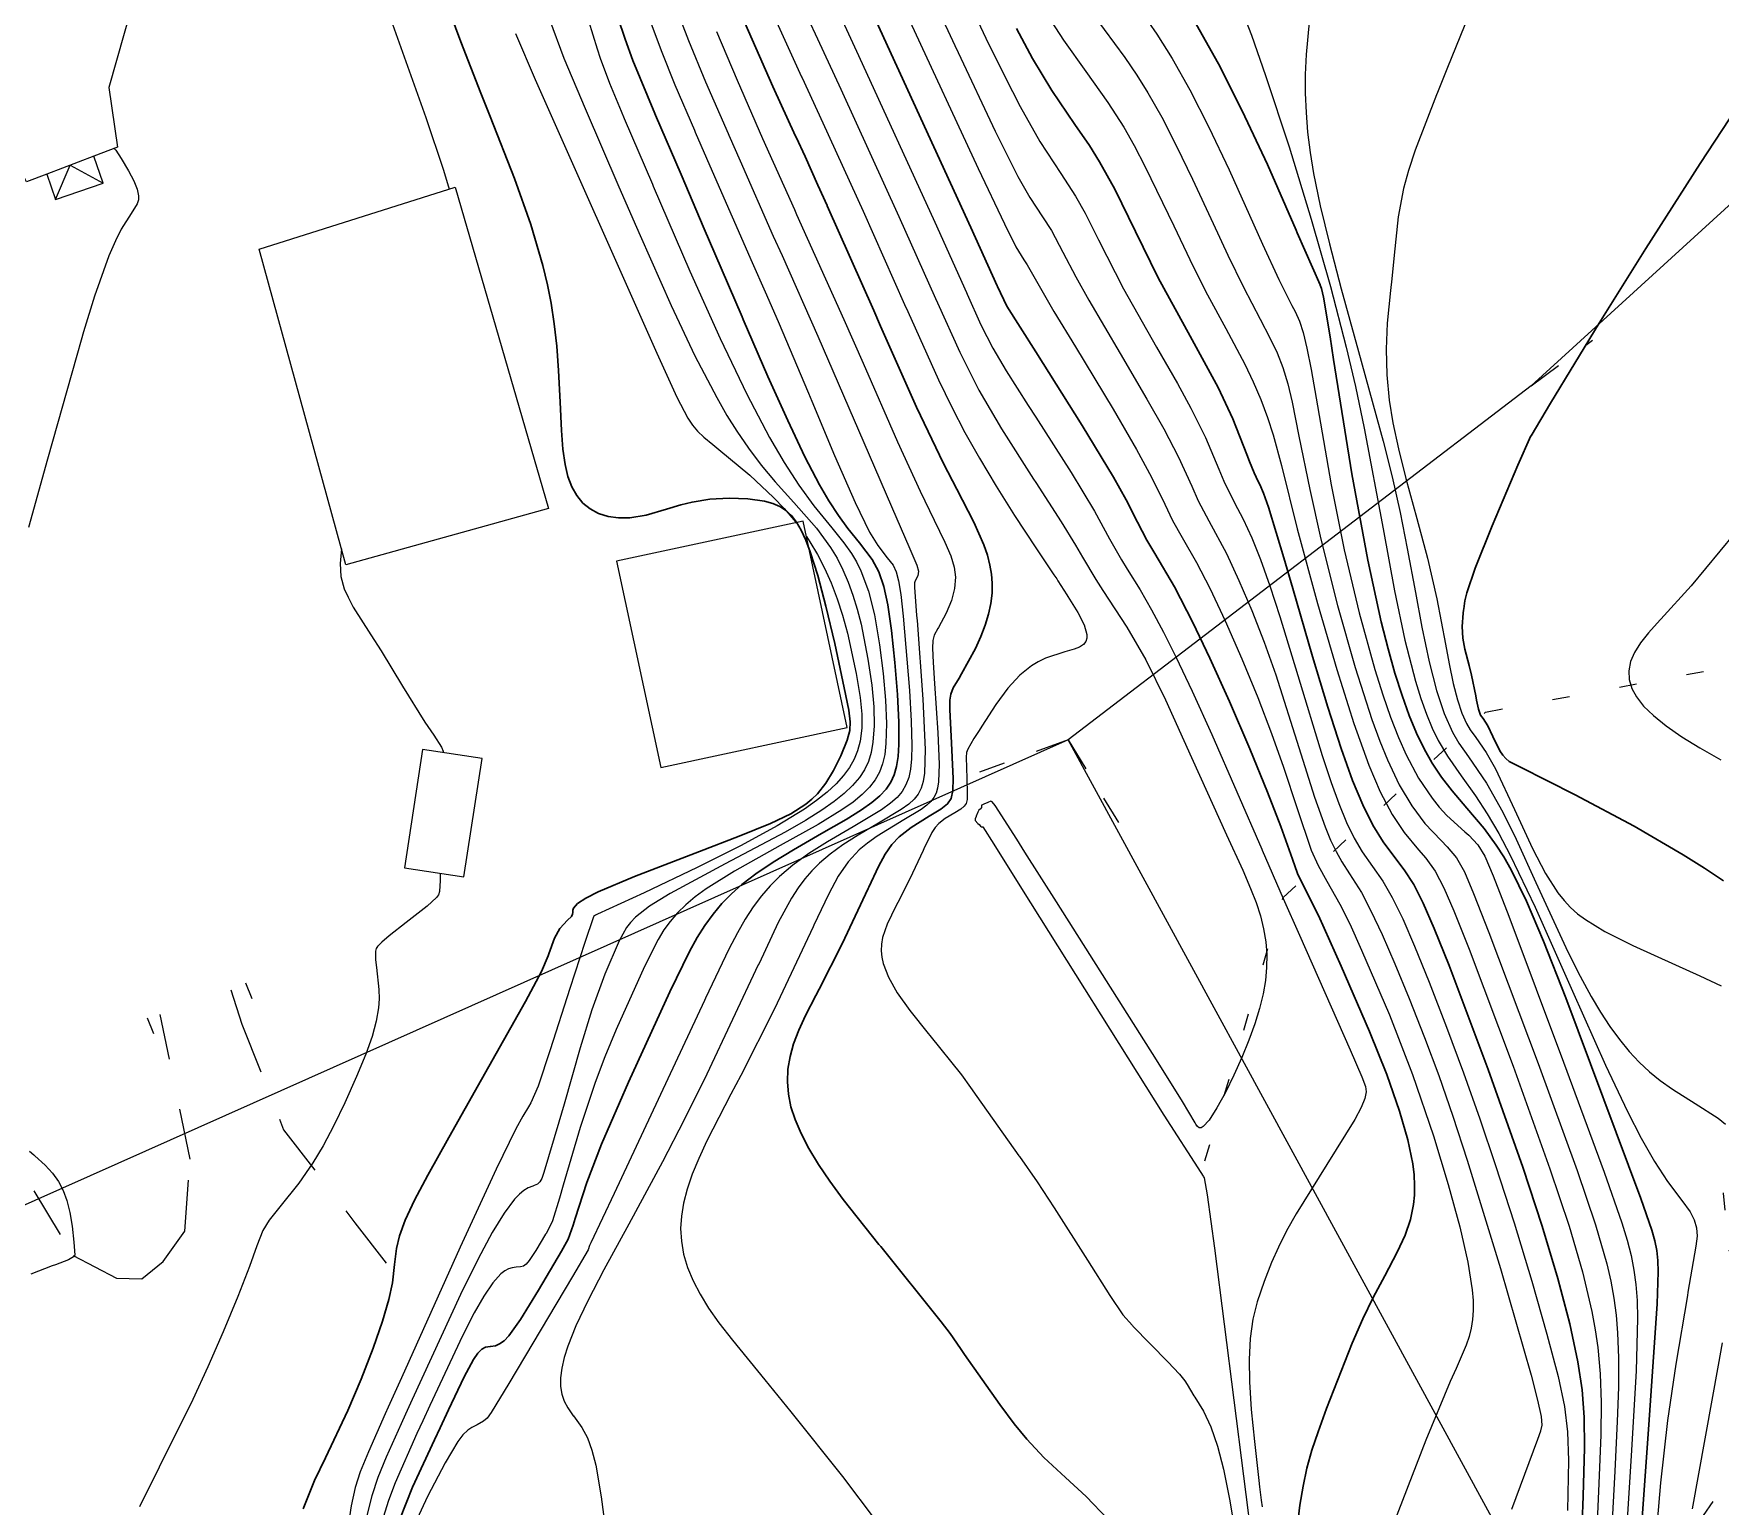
# Model space of a CAD drawing. Header units: metres. Extents: x 1233805 to 1234355, y 654698 to 655114.
# Drawn here: x 1234165.92 to 1234215.41, y 654927.62 to 654970.85 of the extents above; entities that cross this region are included whole.
import ezdxf

# ---------------------------------------------------------------- set-up
doc = ezdxf.new("R2010")
doc.units = ezdxf.units.M
for name, pattern in [('ИИDash_05_15', [2, 0.5, -1.5]), ('ИИDash_10_10', [2, 1, -1]), ('ИИDash_15_15', [3, 1.5, -1.5]), ('ИИDash_20_10', [3, 2, -1])]:
    doc.linetypes.add(name, pattern=pattern)
for name, color, linetype, lineweight in [('ИИ_ГОРИЗОНТАЛИ_ОСН', 32, 'Continuous', 25), ('ИИ_ГОРИЗОНТАЛИ_УТОЛЩ', 32, 'Continuous', 30), ('ИИ_ДОРОГИ_АД', 7, 'Continuous', 25), ('ИИ_ЛЭП_ВН', 250, 'Continuous', 25), ('ИИ_ЛЭП_НН', 250, 'Continuous', 25), ('ИИ_ОГРАДЫ', 7, 'Continuous', 25), ('ИИ_СТРОЕНИЕ', 7, 'Continuous', 25), ('ИИ_УГОДЬЯ', 7, 'Continuous', 25)]:
    doc.layers.add(name, color=color, linetype=linetype, lineweight=lineweight)

msp = doc.modelspace()

# ---------------------------------------------------------------- linework, layer by layer
at = {"layer": 'ИИ_ГОРИЗОНТАЛИ_ОСН'}
for points, elevation in [([(1234192.4, 654973.829), (1234193.863, 654970.714), (1234194.415, 654969.589), (1234194.867, 654968.708), (1234195.446, 654967.686), (1234196.061, 654966.741), (1234196.493, 654966.079), (1234196.772, 654965.576), (1234197.164, 654964.794), (1234197.9, 654963.354), (1234198.87, 654961.646), (1234199.487, 654960.574), (1234199.881, 654959.855), (1234200.304, 654958.995), (1234200.7, 654958.065), (1234200.844, 654957.715), (1234201.16, 654957.078), (1234201.411, 654956.599), (1234201.662, 654956.051), (1234201.918, 654955.411), (1234202.192, 654954.644), (1234202.486, 654953.744), (1234203.012, 654952.012), (1234203.731, 654949.664), (1234203.993, 654948.871), (1234204.219, 654948.246), (1234204.446, 654947.697), (1234204.674, 654947.231), (1234204.908, 654946.834), (1234205.209, 654946.406), (1234205.511, 654945.972), (1234205.789, 654945.488), (1234206.094, 654944.863), (1234206.442, 654944.065), (1234206.87, 654943.011), (1234207.383, 654941.687), (1234207.88, 654940.347), (1234208.359, 654938.993), (1234208.821, 654937.627), (1234209.362, 654935.94), (1234209.883, 654934.229), (1234210.327, 654932.678), (1234210.652, 654931.436), (1234210.842, 654930.547), (1234210.932, 654929.805), (1234210.957, 654928.967), (1234210.93, 654927.496)], 17.5), ([(1234191.417, 654973.801), (1234192.955, 654970.499), (1234193.049, 654970.298), (1234194.134, 654967.986), (1234194.803, 654966.65), (1234195.15, 654966.041), (1234195.52, 654965.474), (1234195.785, 654965.069), (1234196.124, 654964.434), (1234196.503, 654963.705), (1234196.879, 654963.025), (1234197.799, 654961.459), (1234198.588, 654960.123), (1234199.083, 654959.25), (1234199.514, 654958.416), (1234199.901, 654957.565), (1234200.092, 654957.136), (1234200.406, 654956.55), (1234200.92, 654955.586), (1234201.289, 654954.796), (1234201.664, 654953.914), (1234202.025, 654952.984), (1234202.367, 654952.024), (1234203.048, 654949.897), (1234203.51, 654948.436), (1234203.816, 654947.564), (1234203.976, 654947.176), (1234204.138, 654946.838), (1234204.307, 654946.538), (1234204.534, 654946.187), (1234204.881, 654945.636), (1234205.163, 654945.102), (1234205.491, 654944.406), (1234205.865, 654943.549), (1234206.286, 654942.527), (1234206.735, 654941.383), (1234207.149, 654940.263), (1234207.563, 654939.073), (1234207.988, 654937.779), (1234208.963, 654934.6), (1234209.86, 654931.47), (1234210.051, 654930.732), (1234210.152, 654930.262), (1234210.179, 654930.002), (1234210.141, 654929.836), (1234210.137, 654929.826), (1234210.046, 654929.58), (1234209.285, 654927.524)], 17), ([(1234208.422, 654972.368), (1234207.387, 654969.808), (1234207.112, 654969.122), (1234207.085, 654969.056), (1234206.456, 654967.427), (1234206.26, 654966.829), (1234206.116, 654966.298), (1234205.962, 654965.468), (1234205.841, 654964.343), (1234205.774, 654963.651), (1234205.737, 654963.313), (1234205.641, 654962.352), (1234205.606, 654961.582), (1234205.624, 654960.831), (1234205.697, 654960.091), (1234205.806, 654959.427), (1234205.969, 654958.664), (1234206.185, 654957.795), (1234206.506, 654956.612), (1234206.82, 654955.451), (1234207.098, 654954.26), (1234207.353, 654952.924), (1234207.457, 654952.352), (1234207.579, 654951.77), (1234207.701, 654951.292), (1234207.829, 654950.903), (1234207.965, 654950.597), (1234208.074, 654950.413), (1234208.238, 654950.183), (1234208.542, 654949.744), (1234208.812, 654949.265), (1234209.373, 654948.073), (1234209.902, 654946.93), (1234210.285, 654946.192), (1234210.645, 654945.63), (1234210.828, 654945.402), (1234211.019, 654945.198), (1234211.224, 654945.015), (1234211.453, 654944.841), (1234212.029, 654944.492), (1234212.846, 654944.082), (1234214.1, 654943.512), (1234214.813, 654943.191), (1234215.434, 654942.898)], 21.5), ([(1234189.36, 654971.868), (1234190.127, 654970.202), (1234192.366, 654965.319), (1234193.295, 654963.249), (1234193.317, 654963.198), (1234193.718, 654962.304), (1234194.066, 654961.617), (1234194.457, 654960.948), (1234195.102, 654959.936), (1234195.324, 654959.593), (1234196.36, 654957.965), (1234197.049, 654956.835), (1234197.493, 654956.022), (1234197.837, 654955.4), (1234198.01, 654955.126), (1234198.387, 654954.519), (1234198.727, 654953.931), (1234199.078, 654953.276), (1234199.441, 654952.554), (1234199.92, 654951.543), (1234200.494, 654950.277), (1234201.96, 654946.909), (1234201.971, 654946.883), (1234202.584, 654945.459), (1234202.585, 654945.458), (1234203.064, 654944.383), (1234204.554, 654941.016), (1234204.898, 654940.223), (1234205.004, 654939.941), (1234205.025, 654939.785), (1234204.984, 654939.593), (1234204.873, 654939.326), (1234204.689, 654938.979), (1234203.867, 654937.653), (1234202.969, 654936.21), (1234202.686, 654935.704), (1234202.447, 654935.232), (1234202.244, 654934.774), (1234202.028, 654934.221), (1234201.821, 654933.626), (1234201.694, 654933.11), (1234201.615, 654932.55), (1234201.585, 654931.932), (1234201.599, 654931.271), (1234201.651, 654930.464), (1234201.74, 654929.524), (1234201.873, 654928.377), (1234201.896, 654928.19), (1234201.943, 654927.805), (1234201.967, 654927.605)], 15.5), ([(1234182.075, 654971.632), (1234182.459, 654970.399), (1234182.541, 654970.127), (1234182.813, 654969.399), (1234183.161, 654968.57), (1234183.251, 654968.36), (1234184.079, 654966.426), (1234184.101, 654966.374), (1234185.179, 654963.879), (1234186.069, 654961.901), (1234186.851, 654960.265), (1234187.513, 654958.994), (1234187.941, 654958.259), (1234188.373, 654957.593), (1234188.811, 654956.992), (1234189.337, 654956.342), (1234189.692, 654955.906), (1234189.918, 654955.59), (1234190.064, 654955.342), (1234190.196, 654955.076), (1234190.419, 654954.481), (1234190.596, 654953.785), (1234190.745, 654952.91), (1234190.852, 654952.067), (1234190.919, 654951.284), (1234190.945, 654950.596), (1234190.929, 654950.015), (1234190.893, 654949.686), (1234190.832, 654949.414), (1234190.742, 654949.172), (1234190.616, 654948.949), (1234190.448, 654948.731), (1234190.232, 654948.514), (1234189.963, 654948.293), (1234189.632, 654948.06), (1234188.94, 654947.638), (1234187.825, 654947.017), (1234186.487, 654946.269), (1234185.65, 654945.742), (1234185.333, 654945.508), (1234185.056, 654945.275), (1234184.814, 654945.038), (1234184.6, 654944.791), (1234184.416, 654944.538), (1234184.242, 654944.256), (1234183.847, 654943.467), (1234183.01, 654941.614), (1234182.682, 654940.815), (1234182.398, 654940.061), (1234181.957, 654938.736), (1234181.462, 654937.049), (1234181.354, 654936.669), (1234181.146, 654936.004), (1234181.071, 654935.831), (1234180.968, 654935.648), (1234180.965, 654935.642), (1234180.943, 654935.605), (1234180.652, 654935.125), (1234180.46, 654934.839), (1234180.37, 654934.733), (1234180.292, 654934.674), (1234180.21, 654934.646), (1234180.08, 654934.636), (1234180.079, 654934.636), (1234179.958, 654934.624), (1234179.853, 654934.592), (1234179.744, 654934.533), (1234179.633, 654934.446), (1234179.391, 654934.181), (1234179.128, 654933.794), (1234178.848, 654933.299), (1234178.506, 654932.629), (1234177.549, 654930.585), (1234177.34, 654930.127), (1234177.168, 654929.755), (1234176.529, 654928.313), (1234176.334, 654927.792), (1234176.179, 654927.294)], 11.5), ([(1234184.707, 654971.762), (1234185.14, 654970.644), (1234185.639, 654969.438), (1234186.296, 654967.921), (1234186.321, 654967.864), (1234186.648, 654967.116), (1234187.621, 654964.908), (1234187.88, 654964.335), (1234188.931, 654961.972), (1234190.28, 654958.847), (1234191.247, 654956.604), (1234191.6, 654955.797), (1234191.839, 654955.242), (1234191.886, 654955.066), (1234191.864, 654954.935), (1234191.792, 654954.783), (1234191.792, 654954.783), (1234191.772, 654954.724), (1234191.771, 654954.601), (1234191.831, 654953.771), (1234191.843, 654953.621), (1234192.012, 654951.317), (1234192.079, 654949.835), (1234192.059, 654949.139), (1234192.021, 654948.897), (1234191.961, 654948.698), (1234191.875, 654948.528), (1234191.757, 654948.376), (1234191.598, 654948.23), (1234191.379, 654948.073), (1234190.712, 654947.672), (1234190.11, 654947.318), (1234189.669, 654947.036), (1234189.292, 654946.764), (1234188.977, 654946.499), (1234188.754, 654946.278), (1234188.548, 654946.039), (1234188.352, 654945.774), (1234188.16, 654945.476), (1234187.771, 654944.756), (1234187.205, 654943.558), (1234187.183, 654943.511), (1234185.673, 654940.308), (1234185.008, 654938.964), (1234184.373, 654937.733), (1234183.386, 654935.906), (1234182.655, 654934.558), (1234182.185, 654933.652), (1234181.834, 654932.914), (1234181.595, 654932.325), (1234181.487, 654931.987), (1234181.416, 654931.678), (1234181.381, 654931.397), (1234181.382, 654931.141), (1234181.418, 654930.915), (1234181.488, 654930.706), (1234181.592, 654930.509), (1234181.755, 654930.28), (1234181.757, 654930.276), (1234182.004, 654929.93), (1234182.168, 654929.629), (1234182.304, 654929.268), (1234182.419, 654928.827), (1234182.577, 654927.904), (1234182.787, 654926.265)], 13), ([(1234187.62, 654971.412), (1234188.456, 654969.581), (1234188.469, 654969.553), (1234189.079, 654968.227), (1234190.257, 654965.64), (1234191.479, 654962.9), (1234191.57, 654962.689), (1234192.469, 654960.685), (1234192.862, 654959.881), (1234193.247, 654959.143), (1234193.673, 654958.385), (1234194.16, 654957.569), (1234194.703, 654956.703), (1234195.324, 654955.755), (1234195.859, 654954.961), (1234195.94, 654954.841), (1234195.974, 654954.784), (1234196.233, 654954.372), (1234196.263, 654954.328), (1234196.564, 654953.854), (1234196.744, 654953.496), (1234196.822, 654953.212), (1234196.822, 654953.101), (1234196.796, 654953.009), (1234196.728, 654952.92), (1234196.614, 654952.844), (1234196.451, 654952.778), (1234196.181, 654952.698), (1234195.616, 654952.513), (1234195.395, 654952.41), (1234195.198, 654952.292), (1234194.859, 654952.016), (1234194.51, 654951.637), (1234194.153, 654951.16), (1234193.742, 654950.524), (1234193.662, 654950.396), (1234193.508, 654950.155), (1234193.329, 654949.85), (1234193.298, 654949.744), (1234193.285, 654949.611), (1234193.301, 654948.982), (1234193.316, 654948.557), (1234193.31, 654948.372), (1234193.283, 654948.254), (1234193.228, 654948.168), (1234193.126, 654948.086), (1234192.947, 654947.978), (1234192.668, 654947.808), (1234192.485, 654947.665), (1234192.375, 654947.546), (1234192.276, 654947.402), (1234192.038, 654946.916), (1234192.018, 654946.872), (1234191.628, 654946.039), (1234191.276, 654945.34), (1234191.223, 654945.241), (1234190.963, 654944.713), (1234190.831, 654944.313), (1234190.799, 654944.119), (1234190.791, 654943.928), (1234190.806, 654943.74), (1234190.846, 654943.551), (1234191, 654943.153), (1234191.262, 654942.694), (1234191.63, 654942.174), (1234192.17, 654941.501), (1234192.22, 654941.44), (1234193.146, 654940.286), (1234193.412, 654939.918), (1234193.598, 654939.653), (1234194.832, 654937.911), (1234194.846, 654937.892), (1234195.365, 654937.149), (1234195.869, 654936.382), (1234196.843, 654934.848), (1234197.5, 654933.811), (1234197.878, 654933.244), (1234198.163, 654932.926), (1234198.179, 654932.91), (1234199.201, 654931.865), (1234199.548, 654931.499), (1234199.703, 654931.308), (1234199.769, 654931.192), (1234199.966, 654930.864), (1234199.995, 654930.823), (1234200.248, 654930.415), (1234200.46, 654929.952), (1234200.656, 654929.382), (1234200.832, 654928.711), (1234201.021, 654927.781), (1234201.22, 654926.576)], 14.5), ([(1234195.648, 654971.411), (1234196.135, 654970.658), (1234196.791, 654969.74), (1234197.441, 654968.831), (1234197.909, 654968.1), (1234198.213, 654967.564), (1234198.541, 654966.937), (1234199.374, 654965.204), (1234199.94, 654964.012), (1234200.365, 654963.177), (1234200.901, 654962.19), (1234201.459, 654961.148), (1234201.705, 654960.631), (1234201.93, 654960.105), (1234202.129, 654959.579), (1234202.296, 654959.07), (1234202.532, 654958.168), (1234203.001, 654956.314), (1234203.594, 654954.118), (1234204.156, 654952.18), (1234204.659, 654950.594), (1234205.096, 654949.38), (1234205.436, 654948.589), (1234205.781, 654947.931), (1234206.133, 654947.398), (1234206.559, 654946.887), (1234206.771, 654946.644), (1234207.043, 654946.261), (1234207.3, 654945.78), (1234207.598, 654945.096), (1234208.039, 654943.978), (1234209.333, 654940.539), (1234210.413, 654937.53), (1234210.974, 654935.847), (1234211.368, 654934.505), (1234211.644, 654933.34), (1234211.743, 654932.803), (1234211.817, 654932.286), (1234211.887, 654931.512), (1234211.914, 654930.672), (1234211.903, 654929.716), (1234211.848, 654928.288), (1234211.802, 654927.168)], 18.5), ([(1234197.027, 654971.385), (1234197.943, 654970.15), (1234198.296, 654969.626), (1234198.617, 654969.11), (1234199.023, 654968.392), (1234199.46, 654967.548), (1234199.93, 654966.575), (1234200.532, 654965.271), (1234200.961, 654964.341), (1234201.417, 654963.403), (1234201.908, 654962.469), (1234202.197, 654961.922), (1234202.406, 654961.476), (1234202.573, 654961.044), (1234202.718, 654960.572), (1234202.851, 654960.029), (1234203.05, 654959.032), (1234203.364, 654957.463), (1234203.691, 654956.007), (1234204.182, 654954.061), (1234204.699, 654952.238), (1234205.192, 654950.713), (1234205.425, 654950.076), (1234205.646, 654949.529), (1234205.993, 654948.799), (1234206.36, 654948.178), (1234206.746, 654947.662), (1234207.218, 654947.164), (1234207.401, 654946.98), (1234207.671, 654946.651), (1234207.902, 654946.241), (1234208.175, 654945.612), (1234208.623, 654944.461), (1234210.066, 654940.62), (1234211.209, 654937.481), (1234211.752, 654935.888), (1234212.083, 654934.74), (1234212.2, 654934.225), (1234212.29, 654933.727), (1234212.355, 654933.229), (1234212.399, 654932.712), (1234212.426, 654931.975), (1234212.423, 654931.116), (1234212.389, 654930.111), (1234212.316, 654928.65), (1234212.243, 654927.202)], 19), ([(1234198.394, 654971.536), (1234198.881, 654970.828), (1234199.325, 654970.12), (1234199.846, 654969.195), (1234200.405, 654968.104), (1234201, 654966.852), (1234201.727, 654965.239), (1234201.981, 654964.67), (1234202.458, 654963.636), (1234202.844, 654962.872), (1234202.936, 654962.696), (1234203.068, 654962.404), (1234203.173, 654962.076), (1234203.283, 654961.619), (1234203.406, 654960.988), (1234203.589, 654959.927), (1234203.998, 654957.6), (1234204.38, 654955.7), (1234204.817, 654953.845), (1234205.277, 654952.179), (1234205.509, 654951.444), (1234205.74, 654950.78), (1234205.97, 654950.191), (1234206.196, 654949.678), (1234206.558, 654948.998), (1234206.957, 654948.405), (1234207.167, 654948.145), (1234207.389, 654947.901), (1234207.915, 654947.417), (1234208.031, 654947.317), (1234208.299, 654947.042), (1234208.503, 654946.704), (1234208.752, 654946.128), (1234209.207, 654944.944), (1234210.815, 654940.657), (1234212.005, 654937.433), (1234212.526, 654935.944), (1234212.681, 654935.433), (1234212.796, 654934.986), (1234212.88, 654934.557), (1234212.936, 654934.127), (1234212.969, 654933.667), (1234212.981, 654933.137), (1234212.941, 654931.594), (1234212.796, 654929.1), (1234212.683, 654927.236)], 19.5), ([(1234201.322, 654971.659), (1234201.653, 654970.8), (1234202.068, 654969.619), (1234202.757, 654967.527), (1234203.412, 654965.401), (1234203.976, 654963.427), (1234204.438, 654961.649), (1234204.708, 654960.489), (1234204.967, 654959.269), (1234205.52, 654956.309), (1234205.852, 654954.494), (1234206.16, 654953.042), (1234206.471, 654951.846), (1234206.63, 654951.332), (1234206.794, 654950.872), (1234206.962, 654950.462), (1234207.136, 654950.101), (1234207.407, 654949.64), (1234207.812, 654949.064), (1234208.229, 654948.477), (1234208.571, 654947.95), (1234208.91, 654947.372), (1234209.251, 654946.735), (1234209.981, 654945.21), (1234211.08, 654942.741), (1234212.045, 654940.568), (1234212.686, 654939.206), (1234213.092, 654938.423), (1234213.486, 654937.739), (1234213.865, 654937.155), (1234214.28, 654936.596), (1234214.527, 654936.26), (1234214.649, 654936.026), (1234214.715, 654935.791), (1234214.73, 654935.553), (1234214.695, 654935.259), (1234214.465, 654933.904), (1234214.448, 654933.809), (1234214.108, 654931.791), (1234213.867, 654930.143), (1234213.657, 654928.315), (1234213.49, 654926.363)], 20.5), ([(1234203.395, 654971.71), (1234203.261, 654970.231), (1234203.236, 654969.653), (1234203.234, 654969.102), (1234203.256, 654968.534), (1234203.304, 654967.958), (1234203.378, 654967.364), (1234203.479, 654966.745), (1234203.673, 654965.797), (1234203.942, 654964.674), (1234204.288, 654963.36), (1234204.801, 654961.519), (1234205.523, 654958.885), (1234205.781, 654957.839), (1234206.015, 654956.792), (1234206.228, 654955.735), (1234206.467, 654954.442), (1234206.654, 654953.423), (1234206.869, 654952.406), (1234207.086, 654951.569), (1234207.312, 654950.888), (1234207.55, 654950.349), (1234207.741, 654950.026), (1234208.025, 654949.623), (1234208.556, 654948.847), (1234209.031, 654948), (1234209.419, 654947.202), (1234210.003, 654945.927), (1234210.943, 654943.897), (1234211.302, 654943.18), (1234211.624, 654942.584), (1234211.897, 654942.124), (1234212.174, 654941.704), (1234212.454, 654941.321), (1234212.74, 654940.974), (1234213.031, 654940.662), (1234213.334, 654940.379), (1234213.653, 654940.117), (1234214.009, 654939.862), (1234214.674, 654939.444), (1234215.346, 654939.012), (1234215.565, 654938.836)], 21), ([(1234181.054, 654971.262), (1234181.482, 654970.133), (1234182.099, 654968.649), (1234183.096, 654966.353), (1234183.612, 654965.172), (1234183.72, 654964.925), (1234184.628, 654962.87), (1234185.324, 654961.393), (1234185.965, 654960.163), (1234186.265, 654959.641), (1234186.555, 654959.176), (1234186.898, 654958.677), (1234187.273, 654958.185), (1234187.683, 654957.694), (1234188.224, 654957.088), (1234188.889, 654956.33), (1234189.307, 654955.762), (1234189.494, 654955.45), (1234189.665, 654955.113), (1234189.82, 654954.751), (1234189.961, 654954.363), (1234190.087, 654953.952), (1234190.2, 654953.51), (1234190.4, 654952.488), (1234190.511, 654951.723), (1234190.572, 654951.086), (1234190.584, 654950.535), (1234190.549, 654950.046), (1234190.496, 654949.744), (1234190.417, 654949.485), (1234190.303, 654949.243), (1234190.151, 654949.012), (1234189.953, 654948.779), (1234189.706, 654948.545), (1234189.406, 654948.305), (1234189.049, 654948.055), (1234188.57, 654947.756), (1234187.97, 654947.411), (1234186.216, 654946.477), (1234184.601, 654945.612), (1234183.996, 654945.236), (1234183.582, 654944.91), (1234183.437, 654944.762), (1234183.318, 654944.609), (1234183.104, 654944.216), (1234182.676, 654943.245), (1234182.296, 654942.191), (1234181.953, 654941.078), (1234181.483, 654939.427), (1234181.334, 654938.895), (1234180.892, 654937.418), (1234180.831, 654937.244), (1234180.778, 654937.148), (1234180.708, 654937.081), (1234180.606, 654937.033), (1234180.569, 654937.021), (1234180.431, 654936.968), (1234180.306, 654936.893), (1234180.174, 654936.783), (1234180.034, 654936.638), (1234179.724, 654936.227), (1234179.378, 654935.662), (1234178.963, 654934.885), (1234178.446, 654933.837), (1234177.025, 654930.754), (1234176.832, 654930.328), (1234176.701, 654930.039), (1234176.263, 654929.059), (1234176.02, 654928.463), (1234175.841, 654927.927), (1234175.695, 654927.347)], 11), ([(1234176.452, 654971.129), (1234177.433, 654968.383), (1234177.948, 654966.844), (1234178.113, 654966.283)], 9.5), ([(1234183.971, 654971.324), (1234184.329, 654970.353), (1234184.735, 654969.349), (1234185.31, 654968.01), (1234185.335, 654967.954), (1234185.831, 654966.814), (1234187, 654964.133), (1234187.385, 654963.269), (1234187.768, 654962.401), (1234188.655, 654960.292), (1234188.752, 654960.057), (1234189.422, 654958.465), (1234190.022, 654957.087), (1234190.45, 654956.219), (1234190.695, 654955.82), (1234190.97, 654955.462), (1234191.138, 654955.244), (1234191.233, 654955.051), (1234191.303, 654954.789), (1234191.366, 654954.39), (1234191.437, 654953.754), (1234191.622, 654951.565), (1234191.672, 654950.663), (1234191.688, 654949.953), (1234191.679, 654949.563), (1234191.65, 654949.259), (1234191.598, 654949.009), (1234191.518, 654948.796), (1234191.407, 654948.607), (1234191.257, 654948.431), (1234191.06, 654948.256), (1234190.797, 654948.069), (1234189.967, 654947.57), (1234189.218, 654947.13), (1234188.669, 654946.779), (1234188.199, 654946.44), (1234187.808, 654946.111), (1234187.533, 654945.838), (1234187.278, 654945.544), (1234187.036, 654945.219), (1234186.799, 654944.854), (1234186.569, 654944.453), (1234186.321, 654943.979), (1234185.636, 654942.54), (1234185.603, 654942.467), (1234182.954, 654936.8), (1234182.273, 654935.359), (1234182.232, 654935.275), (1234182.187, 654935.152), (1234182.187, 654935.152), (1234181.728, 654934.365), (1234179.861, 654931.225), (1234179.341, 654930.372), (1234179.224, 654930.211), (1234179.125, 654930.118), (1234178.939, 654930.017), (1234178.779, 654929.938), (1234178.657, 654929.854), (1234178.515, 654929.715), (1234178.365, 654929.521), (1234177.992, 654928.901), (1234177.481, 654927.912), (1234177.049, 654926.982)], 12.5), ([(1234185.961, 654970.906), (1234186.562, 654969.481), (1234187.307, 654967.775), (1234188.242, 654965.683), (1234188.309, 654965.537), (1234189.697, 654962.459), (1234190.26, 654961.172), (1234191.271, 654958.866), (1234191.933, 654957.417), (1234192.348, 654956.564), (1234192.66, 654955.918), (1234192.829, 654955.518), (1234192.93, 654955.185), (1234192.968, 654954.89), (1234192.945, 654954.563), (1234192.854, 654954.209), (1234192.698, 654953.833), (1234192.47, 654953.418), (1234192.455, 654953.392), (1234192.348, 654953.196), (1234192.305, 654953.037), (1234192.295, 654952.806), (1234192.316, 654952.385), (1234192.358, 654951.772), (1234192.454, 654950.322), (1234192.491, 654949.409), (1234192.476, 654948.883), (1234192.447, 654948.7), (1234192.402, 654948.55), (1234192.337, 654948.422), (1234192.247, 654948.307), (1234192.127, 654948.197), (1234191.962, 654948.078), (1234191.457, 654947.774), (1234190.669, 654947.293), (1234190.384, 654947.087), (1234190.146, 654946.888), (1234189.823, 654946.541), (1234189.532, 654946.118), (1234189.24, 654945.577), (1234188.816, 654944.678), (1234188.795, 654944.631), (1234187.658, 654942.219), (1234186.674, 654940.269), (1234186.383, 654939.722), (1234185.671, 654938.348), (1234185.435, 654937.835), (1234185.247, 654937.373), (1234185.098, 654936.932), (1234184.992, 654936.522), (1234184.927, 654936.138), (1234184.905, 654935.777), (1234184.926, 654935.401), (1234184.994, 654935.02), (1234185.108, 654934.633), (1234185.269, 654934.239), (1234185.474, 654933.844), (1234185.726, 654933.435), (1234186.028, 654933.01), (1234186.429, 654932.496), (1234187.374, 654931.332), (1234188.14, 654930.393), (1234189.656, 654928.493), (1234190.643, 654927.185)], 13.5), ([(1234188.642, 654971.301), (1234188.92, 654970.699), (1234189.603, 654969.214), (1234191.311, 654965.48), (1234192.387, 654963.074), (1234192.444, 654962.943), (1234193.094, 654961.495), (1234193.656, 654960.38), (1234194.317, 654959.244), (1234195.262, 654957.768), (1234195.324, 654957.674), (1234196.072, 654956.52), (1234196.494, 654955.838), (1234196.696, 654955.477), (1234197.085, 654954.821), (1234197.298, 654954.502), (1234197.999, 654953.423), (1234198.551, 654952.469), (1234199.137, 654951.295), (1234199.9, 654949.598), (1234200.128, 654949.082), (1234200.922, 654947.331), (1234201.398, 654946.29), (1234201.631, 654945.76), (1234201.794, 654945.342), (1234201.921, 654944.949), (1234202.013, 654944.573), (1234202.075, 654944.192), (1234202.105, 654943.814), (1234202.101, 654943.434), (1234202.064, 654943.051), (1234201.996, 654942.66), (1234201.892, 654942.236), (1234201.754, 654941.783), (1234201.583, 654941.304), (1234201.376, 654940.796), (1234201.143, 654940.279), (1234200.889, 654939.77), (1234200.639, 654939.317), (1234200.41, 654938.96), (1234200.24, 654938.769), (1234200.175, 654938.733), (1234200.121, 654938.732), (1234200.074, 654938.766), (1234200.024, 654938.842), (1234200.002, 654938.881), (1234199.636, 654939.499), (1234198.873, 654940.723), (1234195.935, 654945.36), (1234195.009, 654946.818), (1234194.767, 654947.2), (1234194.134, 654948.187), (1234194.048, 654948.301), (1234194.005, 654948.315), (1234193.923, 654948.279), (1234193.806, 654948.23), (1234193.759, 654948.215), (1234193.737, 654948.202), (1234193.731, 654948.15), (1234193.729, 654948.131), (1234193.709, 654948.091), (1234193.692, 654948.08), (1234193.654, 654948.053), (1234193.636, 654948.015), (1234193.629, 654947.993), (1234193.577, 654947.875), (1234193.573, 654947.867), (1234193.545, 654947.8), (1234193.549, 654947.753), (1234193.628, 654947.668), (1234193.664, 654947.637), (1234193.707, 654947.589), (1234193.732, 654947.565), (1234193.741, 654947.569), (1234193.772, 654947.563), (1234194.096, 654947.052), (1234194.904, 654945.759), (1234199.087, 654939.099), (1234200.168, 654937.423), (1234200.17, 654937.42), (1234200.237, 654937.315), (1234200.25, 654937.29), (1234200.267, 654937.26), (1234200.267, 654937.259), (1234200.356, 654936.763), (1234200.57, 654935.195), (1234201.708, 654926.275)], 15), ([(1234191.629, 654971.217), (1234193.64, 654966.89), (1234194.404, 654965.261), (1234194.739, 654964.592), (1234194.979, 654964.208), (1234195.077, 654964.059), (1234195.153, 654963.922), (1234195.859, 654962.696), (1234196.489, 654961.656), (1234197.596, 654959.824), (1234198.284, 654958.644), (1234198.727, 654957.825), (1234199.11, 654957.034), (1234199.34, 654956.557), (1234199.623, 654956.06), (1234200.044, 654955.322), (1234200.43, 654954.574), (1234200.884, 654953.609), (1234201.374, 654952.495), (1234201.84, 654951.364), (1234202.248, 654950.304), (1234202.596, 654949.321), (1234202.998, 654948.103), (1234203.412, 654946.882), (1234203.61, 654946.429), (1234203.87, 654945.972), (1234204.251, 654945.3), (1234204.538, 654944.716), (1234204.889, 654943.948), (1234205.702, 654942.044), (1234206.382, 654940.299), (1234206.993, 654938.5), (1234207.43, 654937.071), (1234207.77, 654935.824), (1234208.006, 654934.788), (1234208.136, 654933.973), (1234208.161, 654933.659), (1234208.164, 654933.373), (1234208.145, 654933.107), (1234208.105, 654932.852), (1234208.044, 654932.61), (1234207.958, 654932.355), (1234207.659, 654931.666), (1234207.485, 654931.282), (1234206.771, 654929.563), (1234205.69, 654926.757)], 16.5), ([(1234180.062, 654970.857), (1234180.639, 654969.502), (1234184.205, 654961.467), (1234184.79, 654960.178), (1234185.112, 654959.565), (1234185.253, 654959.356), (1234185.404, 654959.177), (1234185.583, 654959.004), (1234185.847, 654958.784), (1234186.03, 654958.637), (1234186.932, 654957.891), (1234187.634, 654957.233), (1234187.944, 654956.905), (1234188.225, 654956.58), (1234188.293, 654956.492)], 10.5), ([(1234168.287, 654967.477), (1234168.332, 654967.432), (1234168.492, 654967.182), (1234168.706, 654966.821), (1234168.856, 654966.529), (1234168.954, 654966.283), (1234168.996, 654966.087), (1234168.993, 654965.967), (1234168.96, 654965.853), (1234168.78, 654965.566), (1234168.484, 654965.112), (1234168.317, 654964.771), (1234168.131, 654964.328), (1234167.708, 654963.146), (1234167.387, 654962.093), (1234167.318, 654961.85), (1234167.189, 654961.397), (1234166.33, 654958.361), (1234165.771, 654956.355)], 9), ([(1234188.595, 654956.083), (1234188.697, 654955.935), (1234188.921, 654955.561), (1234189.129, 654955.158), (1234189.321, 654954.725), (1234189.496, 654954.262), (1234189.654, 654953.774), (1234189.798, 654953.253), (1234190.054, 654952.066), (1234190.173, 654951.364), (1234190.226, 654950.87), (1234190.225, 654950.465), (1234190.17, 654950.077), (1234190.096, 654949.799), (1234189.995, 654949.549), (1234189.858, 654949.307), (1234189.684, 654949.069), (1234189.465, 654948.828), (1234189.202, 654948.584), (1234188.893, 654948.338), (1234188.538, 654948.087), (1234187.734, 654947.592), (1234186.682, 654947.017), (1234185.395, 654946.368), (1234183.832, 654945.625), (1234182.463, 654945.002), (1234182.406, 654944.977), (1234182.346, 654944.93), (1234182.346, 654944.926), (1234182.344, 654944.92), (1234182.09, 654944.17), (1234181.656, 654942.816), (1234181.081, 654941.02), (1234180.721, 654939.956), (1234180.51, 654939.463), (1234180.436, 654939.345), (1234180.271, 654939.077), (1234180.07, 654938.704), (1234179.488, 654937.514), (1234178.437, 654935.228), (1234176.713, 654931.395), (1234176.325, 654930.53), (1234176.237, 654930.334), (1234175.742, 654929.218), (1234175.503, 654928.632), (1234175.356, 654928.17), (1234175.241, 654927.639), (1234174.991, 654926.012)], 10.5), ([(1234215.818, 654956.164), (1234214.561, 654954.642), (1234213.67, 654953.661), (1234213.648, 654953.639), (1234213.302, 654953.262), (1234213.067, 654952.966), (1234212.894, 654952.684), (1234212.782, 654952.416), (1234212.73, 654952.148), (1234212.741, 654951.887), (1234212.814, 654951.63), (1234212.95, 654951.377), (1234213.163, 654951.112), (1234213.456, 654950.829), (1234213.829, 654950.529), (1234214.283, 654950.212), (1234214.813, 654949.88), (1234215.426, 654949.53)], 22.5), ([(1234174.954, 654955.725), (1234174.911, 654955.298), (1234174.934, 654954.915), (1234175.036, 654954.551), (1234175.146, 654954.303), (1234175.299, 654954.017), (1234175.811, 654953.198), (1234176.113, 654952.727), (1234176.746, 654951.695), (1234177.399, 654950.637), (1234177.659, 654950.257), (1234177.889, 654949.906), (1234177.937, 654949.791), (1234177.946, 654949.742)], 9.5), ([(1234177.845, 654946.206), (1234177.853, 654945.993), (1234177.828, 654945.668), (1234177.798, 654945.571), (1234177.744, 654945.489), (1234177.47, 654945.241), (1234176.848, 654944.754), (1234176.355, 654944.369), (1234176.133, 654944.184), (1234176.025, 654944.072), (1234176.014, 654944.059), (1234176.01, 654944.054), (1234175.97, 654943.993), (1234175.948, 654943.914), (1234175.95, 654943.664), (1234175.98, 654943.438), (1234176.05, 654942.791), (1234176.054, 654942.516), (1234176.038, 654942.256), (1234175.971, 654941.857), (1234175.849, 654941.41), (1234175.665, 654940.895), (1234175.394, 654940.234), (1234175.054, 654939.467), (1234174.73, 654938.796), (1234174.417, 654938.207), (1234174.114, 654937.7), (1234173.697, 654937.102), (1234173.148, 654936.414), (1234172.832, 654936.02), (1234172.643, 654935.713), (1234172.472, 654935.264), (1234172.258, 654934.665), (1234171.909, 654933.775), (1234171.479, 654932.742), (1234171.031, 654931.718), (1234170.59, 654930.759), (1234169.608, 654928.771), (1234169.024, 654927.604)], 9.5), ([(1234165.8, 654938.046), (1234165.928, 654937.935), (1234165.956, 654937.911), (1234166.259, 654937.637), (1234166.475, 654937.402), (1234166.651, 654937.155), (1234166.787, 654936.894), (1234166.893, 654936.601), (1234166.981, 654936.249), (1234167.051, 654935.843), (1234167.104, 654935.37), (1234167.124, 654934.995), (1234167.124, 654934.995), (1234167.122, 654934.99), (1234167.115, 654934.978), (1234167.111, 654934.974), (1234167.089, 654934.947), (1234167.089, 654934.947), (1234166.944, 654934.86), (1234166.56, 654934.71), (1234166.465, 654934.676), (1234165.839, 654934.436)], 9), ([(1234215.465, 654932.421), (1234215.35, 654931.764), (1234214.592, 654927.543)], 21)]:
    msp.add_lwpolyline(points, dxfattribs=dict(at, elevation=elevation))
at = {"layer": 'ИИ_ГОРИЗОНТАЛИ_УТОЛЩ'}
for points, elevation in [([(1234177.956, 654971.959), (1234178.452, 654970.609), (1234179.039, 654969.1), (1234179.314, 654968.413), (1234180.03, 654966.594), (1234180.506, 654965.25), (1234180.864, 654964.038), (1234180.999, 654963.477), (1234181.105, 654962.94), (1234181.198, 654962.333), (1234181.269, 654961.677), (1234181.321, 654960.963), (1234181.366, 654960.028), (1234181.406, 654959.203), (1234181.451, 654958.653), (1234181.513, 654958.205), (1234181.597, 654957.845), (1234181.71, 654957.545), (1234181.856, 654957.287), (1234182.037, 654957.071), (1234182.25, 654956.897), (1234182.496, 654956.766), (1234182.774, 654956.679), (1234183.081, 654956.636), (1234183.416, 654956.639), (1234183.893, 654956.712), (1234184.495, 654956.888), (1234184.913, 654957.017), (1234185.241, 654957.099), (1234185.766, 654957.179), (1234186.331, 654957.211), (1234186.881, 654957.19), (1234187.365, 654957.12), (1234187.613, 654957.052), (1234187.818, 654956.964), (1234187.995, 654956.849), (1234188.154, 654956.7), (1234188.302, 654956.51), (1234188.441, 654956.274), (1234188.576, 654955.985), (1234188.71, 654955.636), (1234188.928, 654954.944), (1234189.168, 654954.044), (1234189.427, 654952.948), (1234189.708, 654951.644), (1234189.836, 654950.993), (1234189.88, 654950.643), (1234189.868, 654950.389), (1234189.79, 654950.108), (1234189.608, 654949.647), (1234189.394, 654949.217), (1234189.163, 654948.846), (1234188.919, 654948.539), (1234188.755, 654948.376), (1234188.575, 654948.227), (1234188.137, 654947.949), (1234187.541, 654947.663), (1234186.622, 654947.289), (1234185.458, 654946.842), (1234183.552, 654946.103), (1234182.487, 654945.653), (1234182.124, 654945.468), (1234181.883, 654945.312), (1234181.761, 654945.182), (1234181.738, 654945.123), (1234181.737, 654945.056), (1234181.736, 654945.007), (1234181.698, 654944.934), (1234181.59, 654944.829), (1234181.358, 654944.583), (1234181.201, 654944.294), (1234181.036, 654943.84), (1234181.016, 654943.782), (1234180.824, 654943.319), (1234180.352, 654942.437), (1234179.061, 654940.146), (1234178.1, 654938.445), (1234177.489, 654937.346), (1234177.098, 654936.603), (1234176.825, 654936.021), (1234176.653, 654935.561), (1234176.563, 654935.184), (1234176.509, 654934.72), (1234176.448, 654934.181), (1234176.346, 654933.689), (1234176.161, 654933.056), (1234175.885, 654932.267), (1234175.53, 654931.356), (1234175.139, 654930.431), (1234174.482, 654929.043), (1234174.164, 654928.383), (1234173.827, 654927.551)], 10), ([(1234186.4, 654972.069), (1234187.615, 654969.296), (1234188.279, 654967.839), (1234188.296, 654967.805), (1234188.555, 654967.239), (1234188.932, 654966.404), (1234189.203, 654965.801), (1234189.209, 654965.789), (1234190.571, 654962.725), (1234190.77, 654962.266), (1234191.826, 654959.882), (1234192.62, 654958.229), (1234193.013, 654957.477), (1234193.511, 654956.51), (1234193.801, 654955.842), (1234193.905, 654955.537), (1234193.98, 654955.251), (1234194.028, 654954.978), (1234194.05, 654954.714), (1234194.044, 654954.424), (1234194.008, 654954.122), (1234193.941, 654953.808), (1234193.844, 654953.483), (1234193.718, 654953.148), (1234193.562, 654952.802), (1234193.148, 654952.053), (1234193.075, 654951.932), (1234192.905, 654951.641), (1234192.831, 654951.464), (1234192.8, 654951.279), (1234192.801, 654950.998), (1234192.843, 654950.23), (1234192.904, 654948.983), (1234192.893, 654948.628), (1234192.843, 654948.402), (1234192.738, 654948.237), (1234192.544, 654948.082), (1234192.202, 654947.876), (1234191.668, 654947.55), (1234191.315, 654947.276), (1234191.099, 654947.044), (1234190.904, 654946.76), (1234190.709, 654946.398), (1234190.427, 654945.798), (1234190.406, 654945.752), (1234189.643, 654944.129), (1234188.975, 654942.804), (1234188.874, 654942.614), (1234188.572, 654942.031), (1234188.372, 654941.599), (1234188.221, 654941.2), (1234188.116, 654940.825), (1234188.054, 654940.45), (1234188.038, 654940.081), (1234188.067, 654939.716), (1234188.142, 654939.35), (1234188.265, 654938.972), (1234188.442, 654938.564), (1234188.671, 654938.127), (1234188.954, 654937.657), (1234189.284, 654937.165), (1234189.673, 654936.631), (1234190.725, 654935.306), (1234190.777, 654935.243), (1234192.552, 654933.039), (1234192.815, 654932.695), (1234193.117, 654932.257), (1234193.236, 654932.082), (1234194.268, 654930.612), (1234194.696, 654930.046), (1234195.067, 654929.591), (1234195.566, 654929.052), (1234196.196, 654928.467), (1234196.803, 654927.906), (1234197.444, 654927.24)], 14), ([(1234183.067, 654971.321), (1234183.274, 654970.683), (1234183.5, 654970.064), (1234184.146, 654968.506), (1234184.17, 654968.451), (1234184.917, 654966.709), (1234185.6, 654965.119), (1234185.913, 654964.392), (1234186.71, 654962.537), (1234186.744, 654962.457), (1234187.468, 654960.782), (1234188.047, 654959.493), (1234188.553, 654958.43), (1234188.981, 654957.607), (1234189.257, 654957.134), (1234189.534, 654956.706), (1234189.815, 654956.32), (1234190.154, 654955.902), (1234190.528, 654955.417), (1234190.72, 654955.053), (1234190.867, 654954.62), (1234190.984, 654954.078), (1234191.091, 654953.332), (1234191.194, 654952.385), (1234191.269, 654951.453), (1234191.307, 654950.642), (1234191.309, 654949.984), (1234191.287, 654949.626), (1234191.243, 654949.338), (1234191.172, 654949.093), (1234191.071, 654948.876), (1234190.932, 654948.672), (1234190.749, 654948.476), (1234190.514, 654948.276), (1234190.214, 654948.064), (1234189.761, 654947.783), (1234189.043, 654947.37), (1234188.216, 654946.895), (1234187.62, 654946.53), (1234187.116, 654946.19), (1234186.699, 654945.871), (1234186.394, 654945.6), (1234186.115, 654945.313), (1234185.859, 654945.007), (1234185.618, 654944.672), (1234185.394, 654944.314), (1234185.166, 654943.902), (1234184.591, 654942.718), (1234183.371, 654940.068), (1234182.583, 654938.25), (1234182.153, 654937.129), (1234181.809, 654936.066), (1234181.751, 654935.876), (1234181.603, 654935.462), (1234181.413, 654935.109), (1234180.736, 654933.969), (1234180.208, 654933.108), (1234179.861, 654932.626), (1234179.723, 654932.482), (1234179.593, 654932.386), (1234179.468, 654932.335), (1234179.321, 654932.316), (1234179.315, 654932.315), (1234179.179, 654932.296), (1234179.07, 654932.236), (1234178.954, 654932.117), (1234178.826, 654931.932), (1234178.554, 654931.425), (1234178.094, 654930.455), (1234177.847, 654929.926), (1234177.679, 654929.57), (1234177.04, 654928.184), (1234176.662, 654927.24)], 12), ([(1234190.651, 654971.19), (1234193.42, 654965.158), (1234194.196, 654963.441), (1234194.203, 654963.423), (1234194.475, 654962.853), (1234194.865, 654962.228), (1234195.324, 654961.512), (1234196.686, 654959.348), (1234197.603, 654957.832), (1234197.978, 654957.163), (1234198.312, 654956.512), (1234198.589, 654955.979), (1234198.823, 654955.588), (1234199.393, 654954.615), (1234199.939, 654953.562), (1234200.435, 654952.516), (1234201.008, 654951.242), (1234201.606, 654949.854), (1234202.13, 654948.584), (1234202.521, 654947.573), (1234202.862, 654946.613), (1234203.009, 654946.199), (1234203.221, 654945.757), (1234203.621, 654944.964), (1234204.292, 654943.478), (1234205.118, 654941.561), (1234205.629, 654940.293), (1234205.999, 654939.22), (1234206.243, 654938.375), (1234206.386, 654937.674), (1234206.426, 654937.348), (1234206.443, 654937.041), (1234206.439, 654936.75), (1234206.412, 654936.476), (1234206.32, 654936.043), (1234206.161, 654935.582), (1234205.933, 654935.081), (1234205.569, 654934.391), (1234205.227, 654933.746), (1234204.926, 654933.122), (1234204.614, 654932.409), (1234203.859, 654930.489), (1234203.608, 654929.807), (1234203.431, 654929.269), (1234203.285, 654928.743), (1234203.168, 654928.217), (1234203.074, 654927.657), (1234203.006, 654927.073)], 16), ([(1234194.763, 654971.001), (1234195.234, 654970.118), (1234195.796, 654969.18), (1234196.476, 654968.18), (1234196.9, 654967.566), (1234197.201, 654967.089), (1234197.645, 654966.279), (1234198.251, 654965.045), (1234198.92, 654963.683), (1234199.858, 654961.968), (1234200.68, 654960.46), (1234201.108, 654959.538), (1234201.522, 654958.49), (1234201.596, 654958.293), (1234201.732, 654957.956), (1234201.853, 654957.706), (1234201.901, 654957.611), (1234202.012, 654957.356), (1234202.154, 654956.948), (1234202.605, 654955.464), (1234202.865, 654954.562), (1234203.445, 654952.563), (1234203.893, 654951.083), (1234204.286, 654949.869), (1234204.623, 654948.929), (1234204.921, 654948.209), (1234205.219, 654947.611), (1234205.52, 654947.121), (1234205.891, 654946.631), (1234206.141, 654946.308), (1234206.416, 654945.874), (1234206.697, 654945.321), (1234207.02, 654944.581), (1234207.454, 654943.494), (1234208.605, 654940.446), (1234209.617, 654937.578), (1234210.184, 654935.843), (1234210.645, 654934.304), (1234210.995, 654932.974), (1234211.235, 654931.861), (1234211.357, 654931.039), (1234211.416, 654930.234), (1234211.425, 654929.338), (1234211.387, 654927.918), (1234211.361, 654927.134)], 18), ([(1234200.033, 654971.13), (1234200.687, 654969.964), (1234201.386, 654968.582), (1234202.123, 654967.004), (1234202.966, 654965.081), (1234203.001, 654964.999), (1234203.674, 654963.47), (1234203.675, 654963.469), (1234203.714, 654963.363), (1234203.766, 654963.116), (1234203.961, 654961.947), (1234204.065, 654961.281), (1234204.605, 654957.926), (1234205.07, 654955.393), (1234205.465, 654953.58), (1234205.665, 654952.791), (1234205.867, 654952.072), (1234206.073, 654951.421), (1234206.284, 654950.835), (1234206.5, 654950.313), (1234206.721, 654949.853), (1234206.962, 654949.431), (1234207.235, 654949.024), (1234207.545, 654948.621), (1234207.977, 654948.114), (1234208.481, 654947.517), (1234208.84, 654947.031), (1234209.058, 654946.686), (1234209.278, 654946.3), (1234209.731, 654945.379), (1234210.229, 654944.214), (1234210.882, 654942.542), (1234213.08, 654936.656), (1234213.406, 654935.722), (1234213.49, 654935.414), (1234213.546, 654935.133), (1234213.579, 654934.838), (1234213.593, 654934.507), (1234213.563, 654933.562), (1234213.329, 654930.155), (1234213.124, 654927.27)], 20), ([(1234216.769, 654969.999), (1234214.827, 654967.039), (1234213.224, 654964.545), (1234211.855, 654962.351), (1234210.43, 654960.005), (1234209.862, 654959.046), (1234209.859, 654959.042), (1234209.858, 654959.038), (1234209.476, 654958.182), (1234208.721, 654956.399), (1234208.223, 654955.159), (1234207.976, 654954.439), (1234207.917, 654954.196), (1234207.884, 654953.963), (1234207.88, 654953.922), (1234207.869, 654953.833), (1234207.836, 654953.442), (1234207.855, 654953.104), (1234207.917, 654952.778), (1234208.039, 654952.306), (1234208.116, 654952.017), (1234208.239, 654951.407), (1234208.259, 654951.281), (1234208.317, 654951.015), (1234208.38, 654950.845), (1234208.451, 654950.743), (1234208.593, 654950.53), (1234208.741, 654950.221), (1234208.947, 654949.799), (1234209.032, 654949.668), (1234209.119, 654949.569), (1234209.219, 654949.488), (1234209.353, 654949.41), (1234209.534, 654949.322), (1234211.159, 654948.507), (1234212.888, 654947.582), (1234214.323, 654946.748), (1234214.948, 654946.354), (1234215.507, 654945.977)], 22)]:
    msp.add_lwpolyline(points, dxfattribs=dict(at, elevation=elevation))
at = {"layer": 'ИИ_ДОРОГИ_АД', "linetype": 'ИИDash_15_15'}
for points in [[(1234156.254, 654967.725), (1234155.144, 654966.569), (1234156.714, 654961.166), (1234158.101, 654956.676), (1234160.669, 654951.404), (1234162.641, 654944.833), (1234164.831, 654939.43), (1234165.923, 654936.885), (1234167.077, 654934.98), (1234168.347, 654934.317), (1234169.097, 654934.302), (1234169.717, 654934.807), (1234170.352, 654935.702), (1234170.516, 654937.81), (1234169.633, 654942.055)], [(1234171.704, 654942.783), (1234172.033, 654941.773), (1234173.255, 654938.674), (1234175.349, 654935.944), (1234177.004, 654933.789)]]:
    msp.add_lwpolyline(points, dxfattribs=at)
at = {"layer": 'ИИ_ЛЭП_ВН'}
msp.add_lwpolyline([(1234249.351, 654825.911), (1234230.643, 654877.053), (1234219.422, 654907.631), (1234196.274, 654950.12), (1234161.978, 654934.825)], dxfattribs=at)
at = {"layer": 'ИИ_ЛЭП_ВН', "linetype": 'ИИDash_10_10'}
for points in [[(1234196.274, 654950.12), (1234193.673, 654949.175)], [(1234196.274, 654950.12), (1234197.751, 654947.689)]]:
    msp.add_lwpolyline(points, dxfattribs=at)
at = {"layer": 'ИИ_ЛЭП_НН'}
msp.add_lwpolyline([(1234238.68, 654986.811), (1234209.864, 654960.512), (1234196.274, 654950.12)], dxfattribs=at)
at = {"layer": 'ИИ_ЛЭП_НН', "linetype": 'ИИDash_10_10'}
msp.add_lwpolyline([(1234209.864, 654960.512), (1234211.665, 654961.848)], dxfattribs=at)
at = {"layer": 'ИИ_ОГРАДЫ'}
for points in [[(1234172.14, 654942.991), (1234172.325, 654942.527)], [(1234169.25, 654941.962), (1234169.434, 654941.497)]]:
    msp.add_lwpolyline(points, dxfattribs=at)
at = {"layer": 'ИИ_СТРОЕНИЕ'}
for points in [[(1234155.422, 654979.885), (1234168.448, 654984.346), (1234172.378, 654972.87), (1234168.798, 654971.644), (1234168.125, 654969.263), (1234168.376, 654967.511), (1234167.69, 654967.25), (1234166.302, 654966.723), (1234165.706, 654966.496), (1234164.871, 654968.164), (1234162.917, 654969.63), (1234159.352, 654968.409), (1234155.422, 654979.885)], [(1234166.558, 654965.975), (1234167.962, 654966.456), (1234167.69, 654967.25), (1234166.302, 654966.723), (1234166.558, 654965.975)], [(1234178.287, 654966.338), (1234181.025, 654956.914), (1234175.083, 654955.257), (1234172.536, 654964.524), (1234178.287, 654966.338)], [(1234183.025, 654955.364), (1234184.321, 654949.308), (1234189.794, 654950.479), (1234188.498, 654956.536), (1234183.025, 654955.364)], [(1234177.335, 654949.836), (1234176.8, 654946.367), (1234178.548, 654946.098), (1234179.082, 654949.567), (1234177.335, 654949.836)]]:
    msp.add_lwpolyline(points, close=True, dxfattribs=at)
at = {"layer": 'ИИ_СТРОЕНИЕ', "linetype": 'ИИDash_20_10'}
msp.add_lwpolyline([(1234166.558, 654965.975), (1234166.996, 654966.987), (1234167.962, 654966.456)], dxfattribs=at)
at = {"layer": 'ИИ_УГОДЬЯ', "linetype": 'ИИDash_05_15'}
for points in [[(1234200.29, 654937.766), (1234202.585, 654945.494), (1234208.527, 654950.934), (1234216.684, 654952.455), (1234220.561, 654953.83), (1234220.811, 654957.645), (1234221.749, 654959.396), (1234223.125, 654959.083), (1234224.751, 654957.582), (1234226.565, 654957.395), (1234228.685, 654957.574)], [(1234217.472, 654937.196), (1234215.494, 654936.815), (1234215.668, 654935.148), (1234217.46, 654931.063), (1234213.665, 654925.533), (1234212.296, 654909.695), (1234213.109, 654902.474), (1234206.626, 654900.319)]]:
    msp.add_lwpolyline(points, dxfattribs=at)

doc.saveas('drawing.dxf')
